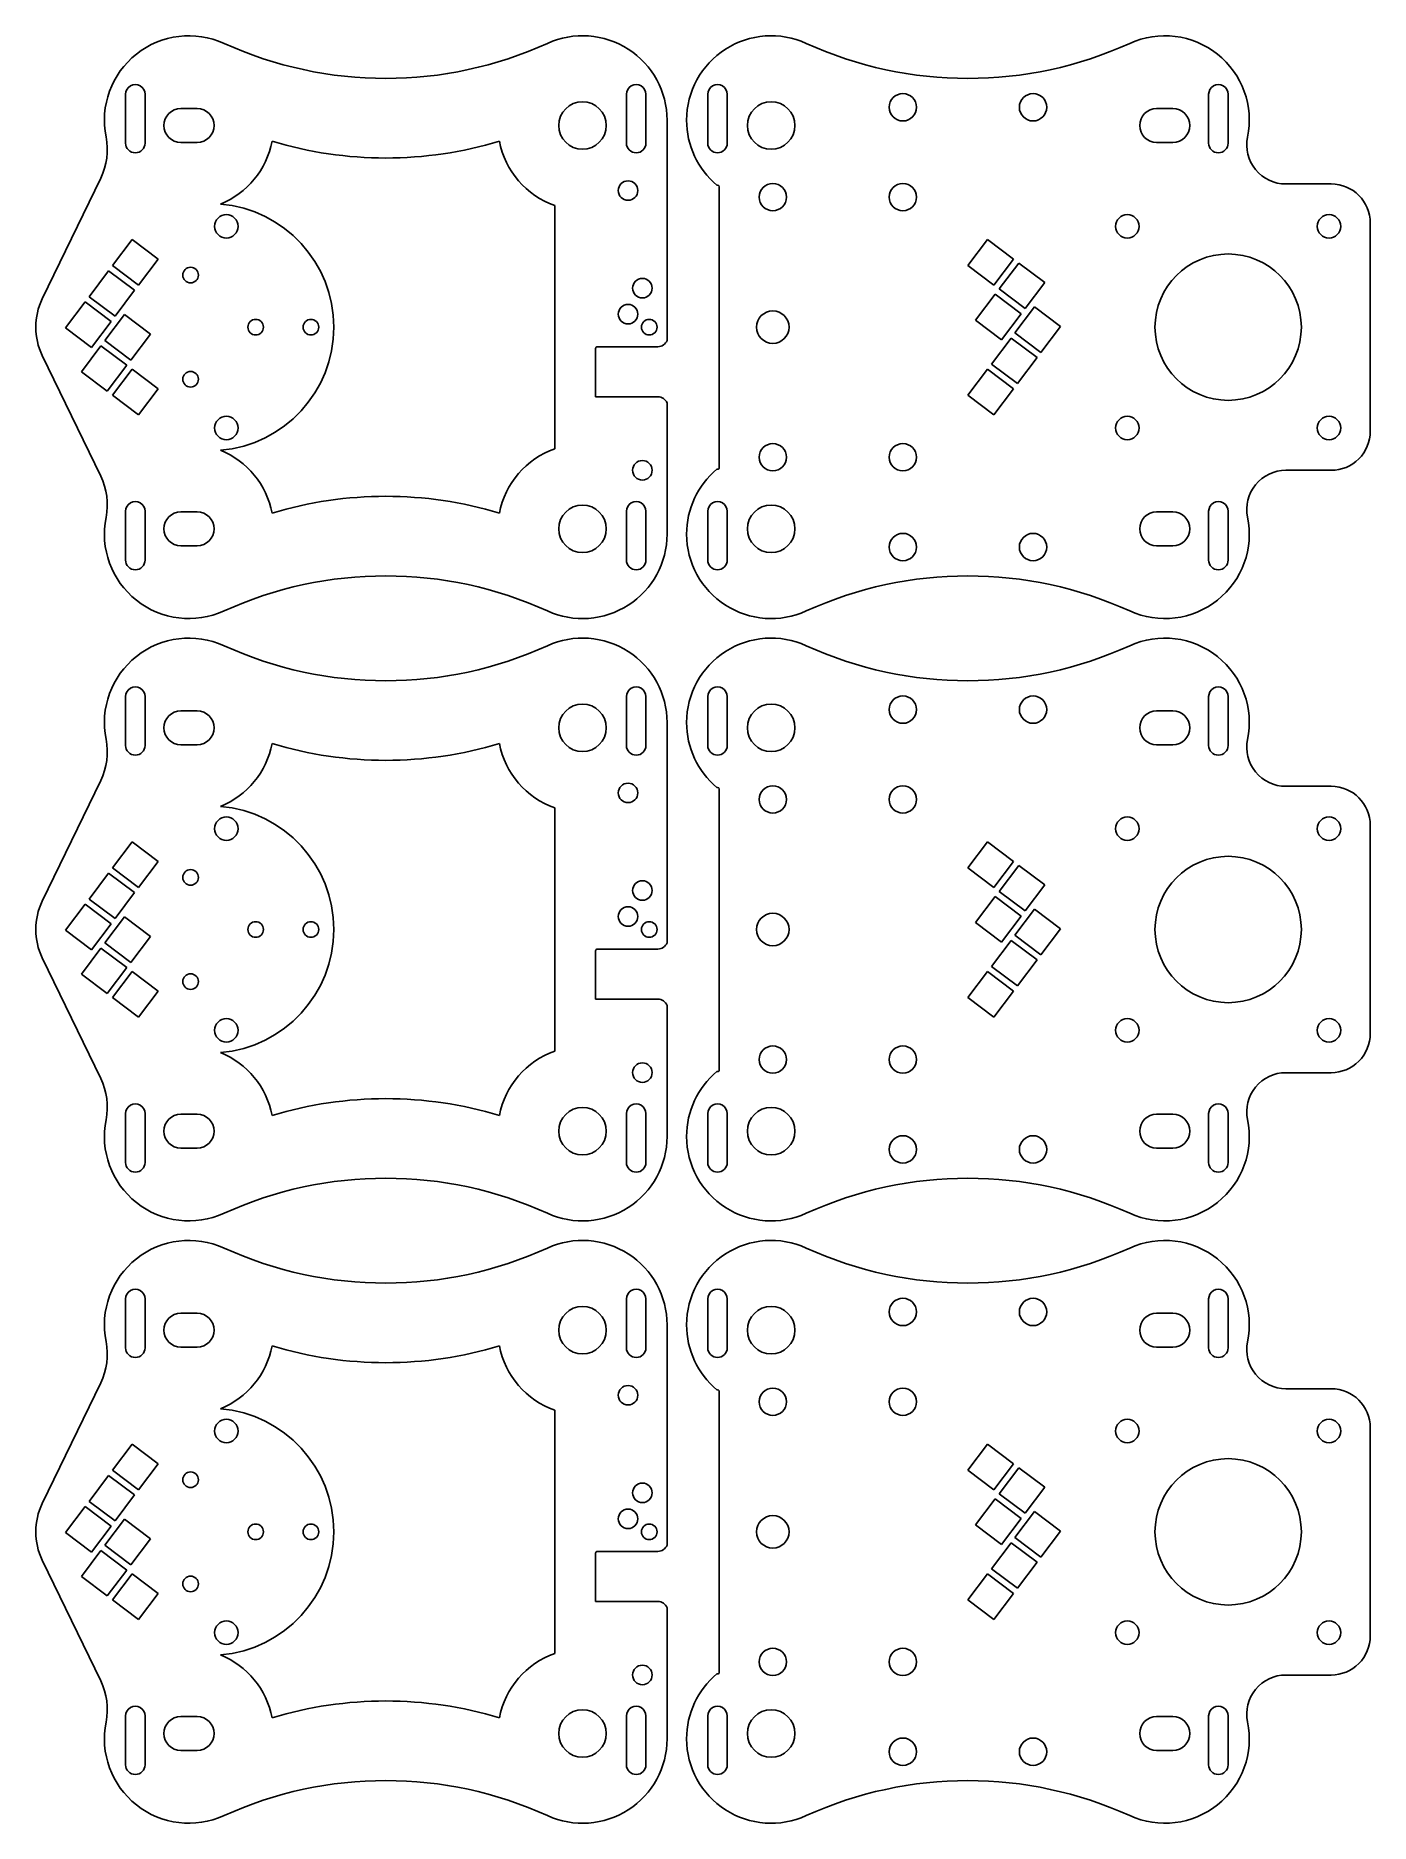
# Model space of a CAD drawing. Header units: millimetres. Extents: x 492 to 697, y 283 to 558.
import ezdxf

# ---------------------------------------------------------------- set-up
doc = ezdxf.new("R2010")
doc.units = ezdxf.units.MM
doc.layers.add('View046', color=7, linetype='CONTINUOUS')

msp = doc.modelspace()

# ---------------------------------------------------------------- linework, layer by layer
at = {"layer": 'View046'}
for p, q in [((505.732, 541.4), (505.732, 548.9)), ((508.732, 541.4), (508.732, 548.9)), ((582.732, 541.4), (582.732, 548.9)), ((585.732, 548.9), (585.732, 541.4)), ((595.232, 541.4), (595.232, 548.9)), ((598.232, 541.4), (598.232, 548.9)), ((672.232, 541.4), (672.232, 548.9)), ((675.232, 548.9), (675.232, 541.4)), ((516.732, 546.7), (514.232, 546.7)), ((588.982, 544.9), (588.982, 511.061)), ((666.732, 546.7), (664.232, 546.7)), ((514.232, 541.5), (516.732, 541.5)), ((664.232, 541.5), (666.732, 541.5)), ((501.93, 536), (492.934, 517.467)), ((596.732, 534.936), (596.632, 534.936)), ((596.982, 491.514), (596.982, 534.686)), ((684.101, 535.11), (691.071, 535.11)), ((571.732, 531.814), (571.732, 494.386)), ((697.071, 529.11), (697.07, 497.09)), ((506.739, 526.571), (503.73, 522.578)), ((510.732, 523.562), (506.739, 526.571)), ((638.241, 526.571), (635.232, 522.578)), ((642.235, 523.562), (638.241, 526.571)), ((503.73, 522.578), (507.723, 519.569)), ((507.723, 519.569), (510.732, 523.562)), ((635.232, 522.578), (639.226, 519.569)), ((639.226, 519.569), (642.235, 523.562)), ((643.033, 522.96), (640.024, 518.967)), ((647.026, 519.951), (643.033, 522.96)), ((503.128, 521.779), (500.119, 517.786)), ((507.121, 518.77), (503.128, 521.779)), ((644.017, 515.958), (647.026, 519.951)), ((499.517, 516.987), (496.508, 512.994)), ((503.511, 513.978), (499.517, 516.987)), ((500.119, 517.786), (504.112, 514.777)), ((504.112, 514.777), (507.121, 518.77)), ((639.422, 518.168), (636.413, 514.175)), ((643.416, 515.159), (639.422, 518.168)), ((640.024, 518.967), (644.017, 515.958)), ((500.501, 509.985), (503.511, 513.978)), ((505.558, 515.034), (502.549, 511.041)), ((509.551, 512.025), (505.558, 515.034)), ((636.413, 514.175), (640.406, 511.166)), ((640.406, 511.166), (643.416, 515.159)), ((645.463, 516.215), (642.454, 512.222)), ((649.456, 513.206), (645.463, 516.215)), ((496.508, 512.994), (500.501, 509.985)), ((506.542, 508.032), (509.551, 512.025)), ((641.852, 511.423), (638.843, 507.43)), ((645.845, 508.414), (641.852, 511.423)), ((642.454, 512.222), (646.447, 509.213)), ((646.447, 509.213), (649.456, 513.206)), ((501.93, 490.2), (492.933, 508.733)), ((501.947, 510.242), (498.938, 506.249)), ((505.941, 507.233), (501.947, 510.242)), ((502.549, 511.041), (506.542, 508.032)), ((577.982, 504.4), (577.982, 509.8)), ((578.282, 510.1), (587.582, 510.1)), ((642.836, 504.421), (645.845, 508.414)), ((498.938, 506.249), (502.931, 503.24)), ((502.931, 503.24), (505.941, 507.233)), ((506.739, 506.631), (503.73, 502.638)), ((510.732, 503.622), (506.739, 506.631)), ((638.241, 506.631), (635.232, 502.638)), ((642.235, 503.622), (638.241, 506.631)), ((638.843, 507.43), (642.836, 504.421)), ((507.723, 499.629), (510.732, 503.622)), ((577.982, 504.4), (577.982, 502.4)), ((639.226, 499.629), (642.235, 503.622)), ((503.73, 502.638), (507.723, 499.629)), ((587.582, 502.4), (577.982, 502.4)), ((588.982, 501.439), (588.982, 481.3)), ((635.232, 502.638), (639.226, 499.629)), ((596.732, 491.264), (596.632, 491.264)), ((684.1, 491.09), (691.07, 491.09)), ((505.732, 477.3), (505.732, 484.8)), ((508.732, 484.8), (508.732, 477.3)), ((516.732, 484.7), (514.232, 484.7)), ((582.732, 484.8), (582.732, 477.3)), ((585.732, 484.8), (585.732, 477.3)), ((595.232, 477.3), (595.232, 484.8)), ((598.232, 484.8), (598.232, 477.3)), ((666.732, 484.7), (664.232, 484.7)), ((672.232, 484.8), (672.232, 477.3)), ((675.232, 484.8), (675.232, 477.3)), ((514.232, 479.5), (516.732, 479.5)), ((664.232, 479.5), (666.732, 479.5)), ((505.732, 448.8), (505.732, 456.3)), ((508.732, 448.8), (508.732, 456.3)), ((582.732, 448.8), (582.732, 456.3)), ((585.732, 456.3), (585.732, 448.8)), ((595.232, 448.8), (595.232, 456.3)), ((598.232, 448.8), (598.232, 456.3)), ((672.232, 448.8), (672.232, 456.3)), ((675.232, 456.3), (675.232, 448.8)), ((516.732, 454.1), (514.232, 454.1)), ((666.732, 454.1), (664.232, 454.1)), ((588.982, 452.3), (588.982, 418.461)), ((514.232, 448.9), (516.732, 448.9)), ((664.232, 448.9), (666.732, 448.9)), ((501.93, 443.4), (492.933, 424.867)), ((684.1, 442.51), (691.07, 442.51)), ((596.732, 442.336), (596.632, 442.336)), ((596.982, 398.914), (596.982, 442.086)), ((571.732, 439.214), (571.732, 401.786)), ((697.07, 436.51), (697.07, 404.49)), ((506.739, 433.971), (503.73, 429.978)), ((510.732, 430.962), (506.739, 433.971)), ((638.241, 433.971), (635.232, 429.978)), ((642.235, 430.962), (638.241, 433.971)), ((503.128, 429.179), (500.119, 425.186)), ((507.121, 426.17), (503.128, 429.179)), ((503.73, 429.978), (507.723, 426.969)), ((507.723, 426.969), (510.732, 430.962)), ((635.232, 429.978), (639.225, 426.969)), ((639.225, 426.969), (642.235, 430.962)), ((643.033, 430.36), (640.024, 426.367)), ((647.026, 427.351), (643.033, 430.36)), ((504.112, 422.177), (507.121, 426.17)), ((640.024, 426.367), (644.017, 423.358)), ((644.017, 423.358), (647.026, 427.351)), ((499.517, 424.387), (496.508, 420.394)), ((503.51, 421.378), (499.517, 424.387)), ((500.119, 425.186), (504.112, 422.177)), ((639.422, 425.568), (636.413, 421.575)), ((643.415, 422.559), (639.422, 425.568)), ((645.463, 423.615), (642.454, 419.622)), ((649.456, 420.606), (645.463, 423.615)), ((500.501, 417.385), (503.51, 421.378)), ((505.558, 422.434), (502.549, 418.441)), ((509.551, 419.425), (505.558, 422.434)), ((636.413, 421.575), (640.406, 418.566)), ((640.406, 418.566), (643.415, 422.559)), ((646.447, 416.613), (649.456, 420.606)), ((496.508, 420.394), (500.501, 417.385)), ((502.549, 418.441), (506.542, 415.432)), ((506.542, 415.432), (509.551, 419.425)), ((641.852, 418.823), (638.843, 414.83)), ((645.845, 415.814), (641.852, 418.823)), ((642.454, 419.622), (646.447, 416.613)), ((501.93, 397.6), (492.933, 416.133)), ((501.947, 417.642), (498.938, 413.649)), ((505.94, 414.633), (501.947, 417.642)), ((577.982, 411.8), (577.982, 417.2)), ((578.282, 417.5), (587.582, 417.5)), ((642.836, 411.821), (645.845, 415.814)), ((498.938, 413.649), (502.931, 410.64)), ((502.931, 410.64), (505.94, 414.633)), ((506.739, 414.031), (503.73, 410.038)), ((510.732, 411.022), (506.739, 414.031)), ((638.241, 414.031), (635.232, 410.038)), ((642.234, 411.022), (638.241, 414.031)), ((638.843, 414.83), (642.836, 411.821)), ((503.73, 410.038), (507.723, 407.029)), ((507.723, 407.029), (510.732, 411.022)), ((577.982, 411.8), (577.982, 409.8)), ((587.582, 409.8), (577.982, 409.8)), ((635.232, 410.038), (639.225, 407.029)), ((639.225, 407.029), (642.234, 411.022)), ((588.982, 408.839), (588.982, 388.7)), ((596.732, 398.664), (596.632, 398.664)), ((684.1, 398.49), (691.07, 398.49)), ((505.732, 384.7), (505.732, 392.2)), ((508.732, 392.2), (508.732, 384.7)), ((516.732, 392.1), (514.232, 392.1)), ((582.732, 392.2), (582.732, 384.7)), ((585.732, 392.2), (585.732, 384.7)), ((595.232, 384.7), (595.232, 392.2)), ((598.232, 392.2), (598.232, 384.7)), ((666.732, 392.1), (664.232, 392.1)), ((672.232, 392.2), (672.232, 384.7)), ((675.232, 392.2), (675.232, 384.7)), ((514.232, 386.9), (516.732, 386.9)), ((664.232, 386.9), (666.732, 386.9)), ((505.732, 356.2), (505.732, 363.7)), ((508.732, 356.2), (508.732, 363.7)), ((582.732, 356.2), (582.732, 363.7)), ((585.732, 363.7), (585.732, 356.2)), ((595.232, 356.2), (595.232, 363.7)), ((598.232, 356.2), (598.232, 363.7)), ((672.232, 356.2), (672.232, 363.7)), ((675.232, 363.7), (675.232, 356.2)), ((516.732, 361.5), (514.232, 361.5)), ((666.732, 361.5), (664.232, 361.5)), ((588.982, 359.7), (588.982, 325.861)), ((514.232, 356.3), (516.732, 356.3)), ((664.232, 356.3), (666.732, 356.3)), ((501.93, 350.8), (492.933, 332.267)), ((596.732, 349.736), (596.632, 349.736)), ((596.982, 306.314), (596.982, 349.486)), ((684.1, 349.91), (691.07, 349.91)), ((571.732, 346.614), (571.732, 309.186)), ((697.07, 343.91), (697.07, 311.89)), ((506.739, 341.371), (503.73, 337.378)), ((510.732, 338.362), (506.739, 341.371)), ((638.241, 341.371), (635.232, 337.378)), ((642.234, 338.362), (638.241, 341.371)), ((507.723, 334.369), (510.732, 338.362)), ((639.225, 334.369), (642.234, 338.362)), ((503.128, 336.579), (500.119, 332.586)), ((507.121, 333.57), (503.128, 336.579)), ((503.73, 337.378), (507.723, 334.369)), ((635.232, 337.378), (639.225, 334.369)), ((643.033, 337.76), (640.024, 333.767)), ((647.026, 334.751), (643.033, 337.76)), ((500.119, 332.586), (504.112, 329.577)), ((504.112, 329.577), (507.121, 333.57)), ((639.422, 332.968), (636.413, 328.975)), ((643.415, 329.959), (639.422, 332.968)), ((640.024, 333.767), (644.017, 330.758)), ((644.017, 330.758), (647.026, 334.751)), ((499.517, 331.787), (496.508, 327.794)), ((503.51, 328.778), (499.517, 331.787)), ((505.558, 329.834), (502.549, 325.841)), ((509.551, 326.825), (505.558, 329.834)), ((640.406, 325.966), (643.415, 329.959)), ((645.463, 331.015), (642.454, 327.022)), ((649.456, 328.006), (645.463, 331.015)), ((496.508, 327.794), (500.501, 324.785)), ((500.501, 324.785), (503.51, 328.778)), ((636.413, 328.975), (640.406, 325.966)), ((642.454, 327.022), (646.447, 324.013)), ((646.447, 324.013), (649.456, 328.006)), ((501.947, 325.042), (498.938, 321.049)), ((505.94, 322.033), (501.947, 325.042)), ((502.549, 325.841), (506.542, 322.832)), ((506.542, 322.832), (509.551, 326.825)), ((577.982, 319.2), (577.982, 324.6)), ((578.282, 324.9), (587.582, 324.9)), ((641.852, 326.223), (638.843, 322.23)), ((645.845, 323.214), (641.852, 326.223)), ((501.929, 305), (492.933, 323.533)), ((502.931, 318.04), (505.94, 322.033)), ((638.843, 322.23), (642.836, 319.221)), ((642.836, 319.221), (645.845, 323.214)), ((498.938, 321.049), (502.931, 318.04)), ((506.739, 321.431), (503.73, 317.438)), ((510.732, 318.422), (506.739, 321.431)), ((577.982, 319.2), (577.982, 317.2)), ((638.241, 321.431), (635.232, 317.438)), ((642.234, 318.422), (638.241, 321.431)), ((503.73, 317.438), (507.723, 314.429)), ((507.723, 314.429), (510.732, 318.422)), ((587.582, 317.2), (577.982, 317.2)), ((588.982, 316.239), (588.982, 296.1)), ((635.232, 317.438), (639.225, 314.429)), ((639.225, 314.429), (642.234, 318.422)), ((596.732, 306.064), (596.632, 306.064)), ((684.1, 305.89), (691.07, 305.89)), ((505.732, 292.1), (505.732, 299.6)), ((508.732, 299.6), (508.732, 292.1)), ((582.732, 299.6), (582.732, 292.1)), ((585.732, 299.6), (585.732, 292.1)), ((595.232, 292.1), (595.232, 299.6)), ((598.232, 299.6), (598.232, 292.1)), ((672.232, 299.6), (672.232, 292.1)), ((675.232, 299.6), (675.232, 292.1)), ((516.732, 299.5), (514.232, 299.5)), ((666.732, 299.5), (664.232, 299.5)), ((514.232, 294.3), (516.732, 294.3)), ((664.232, 294.3), (666.732, 294.3))]:
    msp.add_line(p, q, dxfattribs=at)
for centre, radius in [((575.982, 544.1), 3.65), ((604.982, 544.1), 3.65), ((625.232, 546.9), 2.1), ((645.232, 546.9), 2.1), ((582.982, 534.1), 1.5), ((605.232, 533.1), 2.1), ((625.232, 533.1), 2.1), ((521.232, 528.6), 1.8), ((659.732, 528.6), 1.8), ((690.732, 528.6), 1.8), ((515.732, 521.1), 1.2), ((675.232, 513.1), 11.25), ((585.182, 519.1), 1.5), ((525.732, 513.1), 1.2), ((534.232, 513.1), 1.2), ((582.982, 515.1), 1.5), ((586.232, 513.1), 1.2), ((605.232, 513.1), 2.5), ((515.732, 505.1), 1.2), ((521.232, 497.6), 1.8), ((659.732, 497.6), 1.8), ((690.732, 497.6), 1.8), ((605.232, 493.1), 2.1), ((625.232, 493.1), 2.1), ((585.182, 491.1), 1.5), ((575.982, 482.1), 3.65), ((604.982, 482.1), 3.65), ((625.232, 479.3), 2.1), ((645.232, 479.3), 2.1), ((625.232, 454.3), 2.1), ((645.232, 454.3), 2.1), ((575.982, 451.5), 3.65), ((604.982, 451.5), 3.65), ((582.982, 441.5), 1.5), ((605.232, 440.5), 2.1), ((625.232, 440.5), 2.1), ((521.232, 436), 1.8), ((659.732, 436), 1.8), ((690.732, 436), 1.8), ((675.232, 420.5), 11.25), ((515.732, 428.5), 1.2), ((585.182, 426.5), 1.5), ((582.982, 422.5), 1.5), ((525.732, 420.5), 1.2), ((534.232, 420.5), 1.2), ((586.232, 420.5), 1.2), ((605.232, 420.5), 2.5), ((515.732, 412.5), 1.2), ((521.232, 405), 1.8), ((659.732, 405), 1.8), ((690.732, 405), 1.8), ((605.232, 400.5), 2.1), ((625.232, 400.5), 2.1), ((585.182, 398.5), 1.5), ((575.982, 389.5), 3.65), ((604.982, 389.5), 3.65), ((625.232, 386.7), 2.1), ((645.232, 386.7), 2.1), ((625.232, 361.7), 2.1), ((645.232, 361.7), 2.1), ((575.982, 358.9), 3.65), ((604.982, 358.9), 3.65), ((582.982, 348.9), 1.5), ((605.232, 347.9), 2.1), ((625.232, 347.9), 2.1), ((521.232, 343.4), 1.8), ((659.732, 343.4), 1.8), ((690.732, 343.4), 1.8), ((675.232, 327.9), 11.25), ((515.732, 335.9), 1.2), ((585.182, 333.9), 1.5), ((582.982, 329.9), 1.5), ((605.232, 327.9), 2.5), ((525.732, 327.9), 1.2), ((534.232, 327.9), 1.2), ((586.232, 327.9), 1.2), ((515.732, 319.9), 1.2), ((521.232, 312.4), 1.8), ((659.732, 312.4), 1.8), ((690.732, 312.4), 1.8), ((605.232, 307.9), 2.1), ((625.232, 307.9), 2.1), ((585.182, 305.9), 1.5), ((575.982, 296.9), 3.65), ((604.982, 296.9), 3.65), ((625.232, 294.1), 2.1), ((645.232, 294.1), 2.1)]:
    msp.add_circle(centre, radius, dxfattribs=at)
for centre, radius, start, end in [((515.482, 544.9), 13, 65.5194, -168.633), ((575.982, 544.9), 13, -0.00005, 114.48), ((604.982, 544.9), 13, 65.5194, 180), ((665.482, 544.9), 13, -11.5062, 114.48), ((545.732, 611.338), 60, -114.481, -65.5195), ((635.232, 611.337), 60, -114.481, -65.5196), ((507.232, 548.9), 1.5, -0.00005, 180), ((584.232, 548.9), 1.5, -0.00005, 180), ((596.732, 548.9), 1.5, -0.00006, 180), ((673.732, 548.9), 1.5, -0.00006, 180), ((514.232, 544.1), 2.6, 89.9999, -90.0001), ((516.732, 544.1), 2.6, -90.0001, 89.9999), ((604.982, 544.9), 13, 180, -129.964), ((664.232, 544.1), 2.6, 89.9999, -90.0001), ((666.732, 544.1), 2.6, -90.0001, 89.9999), ((492.934, 540.367), 10, -25.8924, 11.3671), ((507.232, 541.4), 1.5, 180, -0.00005), ((515.482, 544.1), 13, -68.154, -10.6357), ((545.732, 599.1), 60, -106.931, -73.0689), ((575.982, 544.1), 13, -169.364, -109.082), ((584.232, 541.4), 1.5, 180, -0.00005), ((596.732, 541.4), 1.5, 180, -0.00006), ((673.732, 541.4), 1.5, 180, -0.00006), ((684.101, 541.11), 6, 168.494, -90.0001), ((596.732, 534.686), 0.25, -0.00006, 89.9999), ((691.071, 529.11), 6, -0.00006, 89.9999), ((518.732, 513.1), 19, -85.2073, 85.2072), ((501.93, 513.1), 10, 154.108, -154.108), ((578.282, 509.8), 0.3, 89.9999, 180), ((587.582, 511.6), 1.5, -90.0001, -21.0395), ((587.582, 500.9), 1.5, 21.0394, 89.9999), ((691.07, 497.09), 6, -90.0001, -0.00006), ((515.482, 482.1), 13, 10.6356, 68.1539), ((575.982, 482.1), 13, 109.082, 169.364), ((492.933, 485.833), 10, -11.3672, 25.8923), ((604.982, 481.3), 13, 129.964, 180), ((596.732, 491.514), 0.25, -90.0001, -0.00006), ((684.1, 485.09), 6, 89.9999, -168.494), ((545.732, 427.1), 60, 73.0688, 106.931), ((515.482, 481.3), 13, 168.633, -65.5195), ((507.232, 484.8), 1.5, -0.00005, 180), ((514.232, 482.1), 2.6, 89.9999, -90.0001), ((516.732, 482.1), 2.6, -90.0001, 89.9999), ((584.232, 484.8), 1.5, -0.00005, 180), ((596.732, 484.8), 1.5, -0.00006, 180), ((665.482, 481.3), 13, -114.481, 11.5061), ((664.232, 482.1), 2.6, 89.9999, -90.0001), ((666.732, 482.1), 2.6, -90.0001, 89.9999), ((673.732, 484.8), 1.5, -0.00006, 180), ((575.982, 481.3), 13, -114.481, -0.00005), ((604.982, 481.3), 13, 180, -65.5196), ((507.232, 477.3), 1.5, 180, -0.00005), ((584.232, 477.3), 1.5, 180, -0.00005), ((596.732, 477.3), 1.5, 180, -0.00006), ((673.732, 477.3), 1.5, 180, -0.00006), ((545.732, 414.863), 60, 65.5194, 114.48), ((635.232, 414.862), 60, 65.5194, 114.48), ((515.482, 452.3), 13, 65.5194, -168.633), ((575.982, 452.3), 13, -0.00005, 114.48), ((604.982, 452.3), 13, 65.5194, 180), ((665.482, 452.3), 13, -11.5062, 114.48), ((545.732, 518.738), 60, -114.481, -65.5195), ((635.232, 518.737), 60, -114.481, -65.5196), ((507.232, 456.3), 1.5, -0.00005, 180), ((584.232, 456.3), 1.5, -0.00005, 180), ((596.732, 456.3), 1.5, -0.00006, 180), ((673.732, 456.3), 1.5, -0.00006, 180), ((514.232, 451.5), 2.6, 89.9999, -90.0001), ((516.732, 451.5), 2.6, -90.0001, 89.9999), ((664.232, 451.5), 2.6, 89.9999, -90.0001), ((666.732, 451.5), 2.6, -90.0001, 89.9999), ((604.982, 452.3), 13, 180, -129.964), ((492.933, 447.767), 10, -25.8924, 11.3671), ((507.232, 448.8), 1.5, 180, -0.00005), ((515.482, 451.5), 13, -68.154, -10.6357), ((545.732, 506.5), 60, -106.931, -73.0689), ((575.982, 451.5), 13, -169.364, -109.082), ((584.232, 448.8), 1.5, 180, -0.00005), ((596.732, 448.8), 1.5, 180, -0.00006), ((673.732, 448.8), 1.5, 180, -0.00006), ((684.1, 448.51), 6, 168.494, -90.0001), ((691.07, 436.51), 6, -0.00006, 89.9999), ((596.732, 442.086), 0.25, -0.00006, 89.9999), ((518.732, 420.5), 19, -85.2073, 85.2072), ((501.93, 420.5), 10, 154.108, -154.108), ((587.582, 419), 1.5, -90.0001, -21.0395), ((578.282, 417.2), 0.3, 89.9999, 180), ((587.582, 408.3), 1.5, 21.0394, 89.9999), ((691.07, 404.49), 6, -90.0001, -0.00006), ((515.482, 389.5), 13, 10.6356, 68.1539), ((575.982, 389.5), 13, 109.082, 169.364), ((604.982, 388.7), 13, 129.964, 180), ((596.732, 398.914), 0.25, -90.0001, -0.00006), ((684.1, 392.49), 6, 89.9999, -168.494), ((492.933, 393.233), 10, -11.3672, 25.8923), ((507.232, 392.2), 1.5, -0.00005, 180), ((545.732, 334.5), 60, 73.0688, 106.931), ((584.232, 392.2), 1.5, -0.00005, 180), ((596.732, 392.2), 1.5, -0.00006, 180), ((673.732, 392.2), 1.5, -0.00006, 180), ((515.482, 388.7), 13, 168.633, -65.5195), ((514.232, 389.5), 2.6, 89.9999, -90.0001), ((516.732, 389.5), 2.6, -90.0001, 89.9999), ((665.482, 388.7), 13, -114.481, 11.5061), ((664.232, 389.5), 2.6, 89.9999, -90.0001), ((666.732, 389.5), 2.6, -90.0001, 89.9999), ((575.982, 388.7), 13, -114.481, -0.00005), ((604.982, 388.7), 13, 180, -65.5196), ((507.232, 384.7), 1.5, 180, -0.00005), ((545.732, 322.263), 60, 65.5194, 114.48), ((584.232, 384.7), 1.5, 180, -0.00005), ((596.732, 384.7), 1.5, 180, -0.00006), ((635.232, 322.262), 60, 65.5194, 114.48), ((673.732, 384.7), 1.5, 180, -0.00006), ((515.482, 359.7), 13, 65.5194, -168.633), ((545.732, 426.138), 60, -114.481, -65.5195), ((575.982, 359.7), 13, -0.00005, 114.48), ((604.982, 359.7), 13, 65.5194, 180), ((635.232, 426.137), 60, -114.481, -65.5196), ((665.482, 359.7), 13, -11.5062, 114.48), ((507.232, 363.7), 1.5, -0.00005, 180), ((584.232, 363.7), 1.5, -0.00005, 180), ((596.732, 363.7), 1.5, -0.00006, 180), ((673.732, 363.7), 1.5, -0.00006, 180), ((514.232, 358.9), 2.6, 89.9999, -90.0001), ((516.732, 358.9), 2.6, -90.0001, 89.9999), ((664.232, 358.9), 2.6, 89.9999, -90.0001), ((666.732, 358.9), 2.6, -90.0001, 89.9999), ((604.982, 359.7), 13, 180, -129.964), ((492.933, 355.167), 10, -25.8924, 11.3671), ((507.232, 356.2), 1.5, 180, -0.00005), ((515.482, 358.9), 13, -68.154, -10.6357), ((545.732, 413.9), 60, -106.931, -73.0689), ((575.982, 358.9), 13, -169.364, -109.082), ((584.232, 356.2), 1.5, 180, -0.00005), ((596.732, 356.2), 1.5, 180, -0.00006), ((673.732, 356.2), 1.5, 180, -0.00006), ((684.1, 355.91), 6, 168.494, -90.0001), ((596.732, 349.486), 0.25, -0.00006, 89.9999), ((691.07, 343.91), 6, -0.00006, 89.9999), ((518.732, 327.9), 19, -85.2073, 85.2072), ((501.929, 327.9), 10, 154.108, -154.108), ((578.282, 324.6), 0.3, 89.9999, 180), ((587.582, 326.4), 1.5, -90.0001, -21.0395), ((587.582, 315.7), 1.5, 21.0394, 89.9999), ((691.07, 311.89), 6, -90.0001, -0.00006), ((515.482, 296.9), 13, 10.6356, 68.1539), ((575.982, 296.9), 13, 109.082, 169.364), ((604.982, 296.1), 13, 129.964, 180), ((596.732, 306.314), 0.25, -90.0001, -0.00006), ((684.1, 299.89), 6, 89.9999, -168.494), ((492.933, 300.633), 10, -11.3672, 25.8923), ((507.232, 299.6), 1.5, -0.00005, 180), ((545.732, 241.9), 60, 73.0688, 106.931), ((584.232, 299.6), 1.5, -0.00005, 180), ((596.732, 299.6), 1.5, -0.00006, 180), ((673.732, 299.6), 1.5, -0.00006, 180), ((515.482, 296.1), 13, 168.633, -65.5195), ((514.232, 296.9), 2.6, 89.9999, -90.0001), ((516.732, 296.9), 2.6, -90.0001, 89.9999), ((665.482, 296.1), 13, -114.481, 11.5061), ((664.232, 296.9), 2.6, 89.9999, -90.0001), ((666.732, 296.9), 2.6, -90.0001, 89.9999), ((575.982, 296.1), 13, -114.481, -0.00005), ((604.982, 296.1), 13, 180, -65.5196), ((507.232, 292.1), 1.5, 180, -0.00005), ((584.232, 292.1), 1.5, 180, -0.00005), ((596.732, 292.1), 1.5, 180, -0.00006), ((673.732, 292.1), 1.5, 180, -0.00006), ((545.732, 229.663), 60, 65.5194, 114.48), ((635.232, 229.662), 60, 65.5194, 114.48)]:
    msp.add_arc(centre, radius, start, end, dxfattribs=at)

doc.saveas('drawing.dxf')
